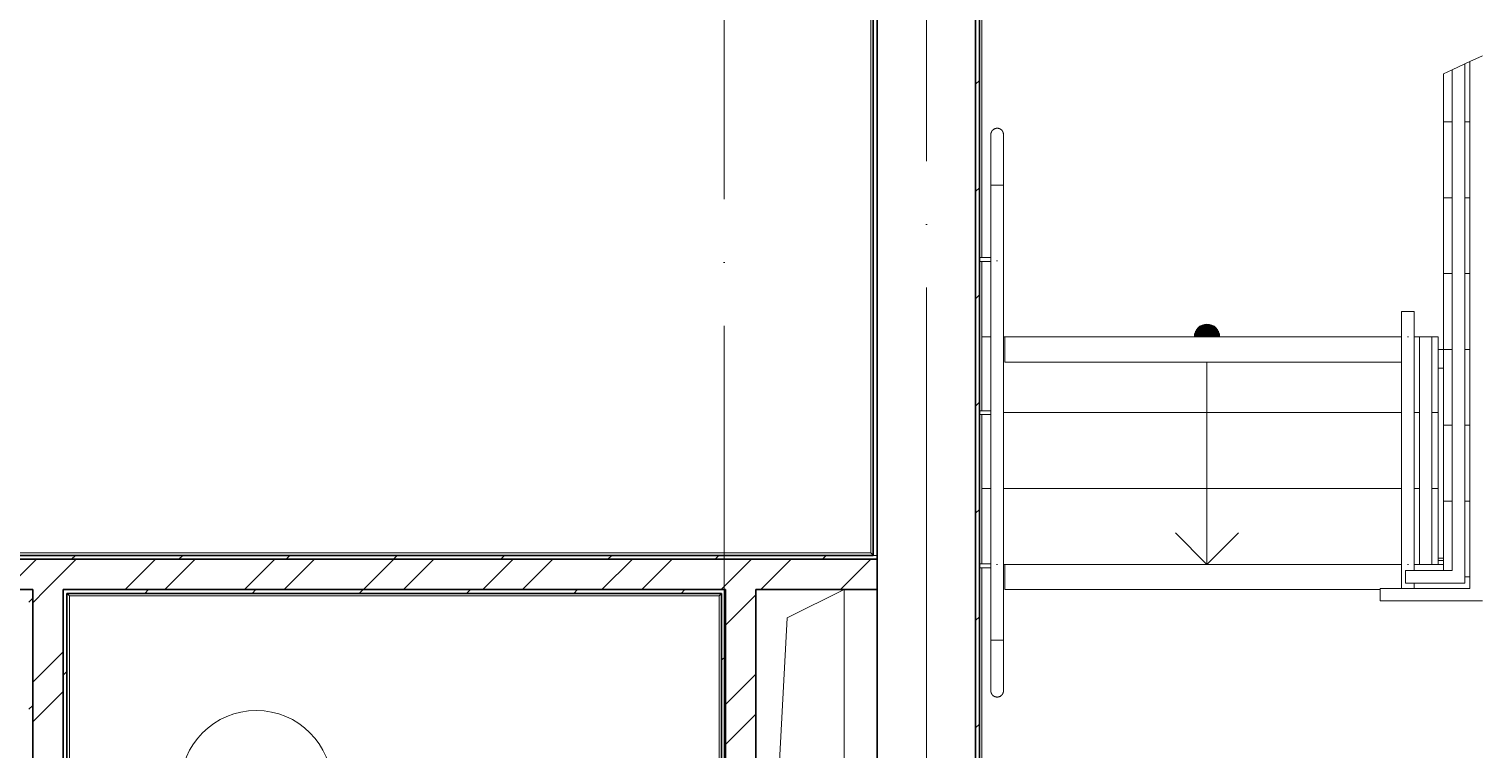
# Model space of a CAD drawing. Header units: millimetres. Extents: x -259809 to 472825, y -397243 to 31861.
# Drawn here: x -25406 to -19685, y -362158 to -359309 of the extents above; entities that cross this region are included whole.
import ezdxf

# ---------------------------------------------------------------- set-up
doc = ezdxf.new("R2010")
doc.units = ezdxf.units.MM
doc.linetypes.add('ADSK_Линия сетки', pattern=[25, 20, -2.5, 0, -2.5])
for name, color, linetype, lineweight in [('Лестницы', 252, 'Continuous', 9), ('лс', 5, 'Continuous', 30), ('Марки помещений', 252, 'Continuous', 20), ('Ограждение', 252, 'Continuous', 9), ('Оси', 252, 'Continuous', 9), ('Перекрытие', 252, 'Continuous', 18), ('Стены внутренние', 252, 'Continuous', 18), ('Стены наружные', 252, 'Continuous', 18), ('Стены штриховка', 7, 'Continuous', 9), ('Стрелки вверх', 7, 'Continuous', 18)]:
    doc.layers.add(name, color=color, linetype=linetype, lineweight=lineweight)

# ---------------------------------------------------------------- blocks, each defined once
blk = doc.blocks.new('1 этаж')
at = {"layer": 'Стрелки вверх', "true_color": 0x636466}
h = blk.add_hatch(color=251, dxfattribs=at)
edge = h.paths.add_edge_path()
edge.add_arc((-20745.8, -7840.3), 50, 90, 179.8309)
edge.add_line((-20795.8, -7840.2), (-20745.8, -7840.3))
edge.add_line((-20745.8, -7840.3), (-20745.8, -7790.3))
blk.add_hatch(color=251, dxfattribs=at).paths.add_polyline_path([(-20697.3, -7840.3), (-20700.3, -7819.5), (-20718.8, -7798.3), (-20745.8, -7790.3), (-20772.8, -7798.3), (-20791.3, -7819.5), (-20794.3, -7840.3)])
h = blk.add_hatch(color=251, dxfattribs=at)
edge = h.paths.add_edge_path()
edge.add_arc((-20745.8, -7840.3), 50, 0.1691, 90)
edge.add_line((-20745.8, -7790.3), (-20745.8, -7840.3))
edge.add_line((-20745.8, -7840.3), (-20695.8, -7840.2))
at = {"color": 251, "lineweight": 18, "true_color": 0x636466}
for p, q in [((-22407, -8951.8), (-22180.8, -8840.3)), ((-22180.8, -8840.3), (-22180.8, -11350.3)), ((-22530.8, -11350.3), (-22407, -8951.8))]:
    blk.add_line(p, q, dxfattribs=at)
at = {"layer": 'Лестницы', "color": 251, "true_color": 0x636466}
for p, q in [((-19775.8, -6784.3), (-19810.8, -6800.7)), ((-19810.8, -6990.3), (-19810.8, -6800.7)), ((-19705.8, -6751.7), (-19725.8, -6761)), ((-19810.8, -7290.3), (-19810.8, -6990.3)), ((-19810.8, -6990.3), (-19775.8, -6990.3)), ((-19810.8, -6990.3), (-19775.8, -6990.3)), ((-19725.8, -6990.3), (-19705.8, -6990.3)), ((-19725.8, -6990.3), (-19705.8, -6990.3)), ((-19810.8, -7590.3), (-19810.8, -7290.3)), ((-19810.8, -7290.3), (-19775.8, -7290.3)), ((-19810.8, -7290.3), (-19775.8, -7290.3)), ((-19725.8, -7290.3), (-19705.8, -7290.3)), ((-19725.8, -7290.3), (-19705.8, -7290.3)), ((-19810.8, -7890.3), (-19810.8, -7590.3)), ((-19810.8, -7590.3), (-19775.8, -7590.3)), ((-19810.8, -7590.3), (-19775.8, -7590.3)), ((-19725.8, -7590.3), (-19705.8, -7590.3)), ((-19725.8, -7590.3), (-19705.8, -7590.3)), ((-21600.8, -7840.3), (-21635.8, -7840.3)), ((-21600.8, -7840.3), (-21635.8, -7840.3)), ((-21545.8, -7840.3), (-21550.8, -7840.3)), ((-21545.8, -7840.3), (-21550.8, -7840.3)), ((-19905.8, -7840.3), (-19925.8, -7840.3)), ((-19905.8, -7840.3), (-19925.8, -7840.3)), ((-19830.8, -7840.3), (-19855.8, -7840.3)), ((-19830.8, -7840.3), (-19855.8, -7840.3)), ((-19830.8, -7840.3), (-19830.8, -8140.3)), ((-19810.8, -8190.3), (-19810.8, -7890.3)), ((-19810.8, -7890.3), (-19775.8, -7890.3)), ((-19810.8, -7890.3), (-19775.8, -7890.3)), ((-19725.8, -7890.3), (-19705.8, -7890.3)), ((-19725.8, -7890.3), (-19705.8, -7890.3)), ((-19975.8, -8140.3), (-21550.8, -8140.3)), ((-19975.8, -8140.3), (-21550.8, -8140.3)), ((-19905.8, -8140.3), (-19925.8, -8140.3)), ((-19905.8, -8140.3), (-19925.8, -8140.3)), ((-19830.8, -8140.3), (-19855.8, -8140.3)), ((-19830.8, -8140.3), (-19855.8, -8140.3)), ((-19830.8, -8140.3), (-19830.8, -8440.3)), ((-19810.8, -8490.3), (-19810.8, -8190.3)), ((-19810.8, -8190.3), (-19775.8, -8190.3)), ((-19810.8, -8190.3), (-19775.8, -8190.3)), ((-19725.8, -8190.3), (-19705.8, -8190.3)), ((-19725.8, -8190.3), (-19705.8, -8190.3)), ((-21600.8, -8440.3), (-21635.8, -8440.3)), ((-21600.8, -8440.3), (-21635.8, -8440.3)), ((-19975.8, -8440.3), (-21550.8, -8440.3)), ((-19975.8, -8440.3), (-21550.8, -8440.3)), ((-19905.8, -8440.3), (-19925.8, -8440.3)), ((-19905.8, -8440.3), (-19925.8, -8440.3)), ((-19830.8, -8440.3), (-19855.8, -8440.3)), ((-19830.8, -8440.3), (-19855.8, -8440.3)), ((-19830.8, -8440.3), (-19830.8, -8740.3)), ((-19810.8, -8765.3), (-19810.8, -8490.3)), ((-19810.8, -8490.3), (-19775.8, -8490.3)), ((-19810.8, -8490.3), (-19775.8, -8490.3)), ((-19725.8, -8490.3), (-19705.8, -8490.3)), ((-19725.8, -8490.3), (-19705.8, -8490.3)), ((-21545.8, -8740.3), (-21550.8, -8740.3)), ((-21545.8, -8740.3), (-21550.8, -8740.3)), ((-19905.8, -8740.3), (-19925.8, -8740.3)), ((-19905.8, -8740.3), (-19925.8, -8740.3)), ((-19830.8, -8740.3), (-19855.8, -8740.3)), ((-19830.8, -8740.3), (-19855.8, -8740.3)), ((-19810.8, -8740.3), (-19830.8, -8740.3)), ((-19725.8, -8790.3), (-19705.8, -8790.3)), ((-19725.8, -8790.3), (-19705.8, -8790.3))]:
    blk.add_line(p, q, dxfattribs=at)
at = {"layer": 'Марки помещений', "color": 251, "true_color": 0x636466}
blk.add_circle((-24506.5, -9618.3), 300, dxfattribs=at)
at = {"layer": 'Ограждение', "color": 251, "true_color": 0x636466}
for p, q in [((-21635.8, -3570.3), (-21635.8, -7527)), ((-22075.8, -8695.3), (-22075.8, -5545.3)), ((-19655.8, -6728.4), (-19705.8, -6751.7)), ((-19725.8, -6761), (-19775.8, -6784.3)), ((-19725.8, -6761), (-19775.8, -6784.3)), ((-19775.8, -8765.3), (-19775.8, -6784.3)), ((-19725.8, -8815.3), (-19725.8, -6761)), ((-19705.8, -8790.3), (-19705.8, -6751.7)), ((-21600.8, -7240.3), (-21600.8, -7540.8)), ((-21550.8, -7240.3), (-21600.8, -7240.3)), ((-21600.8, -7240.3), (-21600.8, -7540.3)), ((-21573.5, -7240.3), (-21578.1, -7240.3)), ((-21578.1, -7240.3), (-21575.8, -7240.3)), ((-21575.8, -7240.3), (-21573.5, -7240.3)), ((-21550.8, -7540.8), (-21550.8, -7240.3)), ((-21550.8, -7240.3), (-21550.8, -7540.3)), ((-21600.8, -7526.8), (-21645.8, -7526.8)), ((-21645.8, -7541.8), (-21600.8, -7541.8)), ((-21635.8, -7541.5), (-21635.8, -8133.1)), ((-21600.8, -7540.3), (-21600.8, -8740.3)), ((-21600.8, -7547.1), (-21600.8, -8747.1)), ((-21550.8, -7540.3), (-21550.8, -8740.3)), ((-21550.8, -8747.1), (-21550.8, -7547.1)), ((-19975.8, -7740.3), (-19975.8, -7840.8)), ((-19925.8, -7740.3), (-19975.8, -7740.3)), ((-19975.8, -7740.3), (-19975.8, -7840.3)), ((-19948.5, -7740.3), (-19953.1, -7740.3)), ((-19925.8, -7840.8), (-19925.8, -7740.3)), ((-19925.8, -7740.3), (-19925.8, -7840.3)), ((-19975.8, -7840.3), (-19975.8, -8740.3)), ((-19975.8, -7847.1), (-19975.8, -8747.1)), ((-19925.8, -7840.3), (-19925.8, -8740.3)), ((-19925.8, -8747.1), (-19925.8, -7847.1)), ((-19905.8, -7840.3), (-19855.8, -7840.3)), ((-19905.8, -7840.3), (-19905.8, -8740.3)), ((-19855.8, -7840.3), (-19855.8, -8740.3)), ((-21600.8, -8132.8), (-21645.8, -8132.8)), ((-21645.8, -8147.8), (-21600.8, -8147.8)), ((-21635.8, -8147.6), (-21635.8, -8739.1)), ((-27525.8, -8695.3), (-22075.8, -8695.3)), ((-22065.8, -8705.3), (-22075.8, -8695.3)), ((-21600.8, -8738.9), (-21645.8, -8738.9)), ((-21600.8, -8740.3), (-21600.8, -9040.3)), ((-21600.8, -8747.1), (-21600.8, -9040.3)), ((-21550.8, -8740.3), (-21550.8, -9040.3)), ((-21550.8, -9040.3), (-21550.8, -8747.1)), ((-19975.8, -8740.3), (-19975.8, -8835.3)), ((-19975.8, -8747.1), (-19975.8, -8835.3)), ((-19925.8, -8740.3), (-19925.8, -8765.3)), ((-19925.8, -8765.3), (-19925.8, -8747.1)), ((-19855.8, -8740.3), (-19905.8, -8740.3)), ((-19810.8, -8715.3), (-19830.8, -8715.3)), ((-19830.8, -8725.3), (-19810.8, -8725.3)), ((-21645.8, -8753.9), (-21600.8, -8753.9)), ((-21635.8, -8753.6), (-21635.8, -10715.3)), ((-19960.8, -8765.3), (-19775.8, -8765.3)), ((-19960.8, -8815.3), (-19960.8, -8765.3)), ((-19705.8, -8835.3), (-19705.8, -8790.3)), ((-25255.8, -8855.3), (-25245.8, -8865.3)), ((-25245.8, -8865.3), (-22675.8, -8865.3)), ((-25245.8, -11325.3), (-25245.8, -8865.3)), ((-22675.8, -8865.3), (-22665.8, -8855.3)), ((-22675.8, -8865.3), (-22675.8, -11325.3)), ((-20060.8, -8835.3), (-20060.8, -8885.3)), ((-20060.8, -8835.3), (-19705.8, -8835.3)), ((-19960.8, -8815.3), (-19725.8, -8815.3)), ((-19925.8, -8835.3), (-19925.8, -8815.3)), ((-19925.8, -8815.3), (-19925.8, -8835.3)), ((-20060.8, -8885.3), (-19655.8, -8885.3)), ((-21550.8, -9040.3), (-21600.8, -9040.3)), ((-21578.1, -9040.3), (-21573.5, -9040.3)), ((-21575.8, -9040.3), (-21578.1, -9040.3)), ((-21573.5, -9040.3), (-21575.8, -9040.3))]:
    blk.add_line(p, q, dxfattribs=at)
at = {"layer": 'Ограждение', "color": 251, "true_color": 0x636466, "flags": 128}
for points in [[(-21600.8, -7040.3), (-21600.8, -7039.3), (-21600.7, -7038.3), (-21600.6, -7037.3), (-21600.5, -7036.3), (-21600.3, -7035.3), (-21600.1, -7034.4), (-21599.8, -7033.4), (-21599.5, -7032.4), (-21599.2, -7031.5), (-21598.8, -7030.6), (-21598.4, -7029.7), (-21598, -7028.8), (-21597.5, -7027.9), (-21597, -7027), (-21596.4, -7026.2), (-21595.9, -7025.4), (-21595.2, -7024.6), (-21594.6, -7023.8), (-21593.9, -7023.1), (-21593.2, -7022.4), (-21592.5, -7021.7), (-21591.7, -7021), (-21590.9, -7020.4), (-21590.1, -7019.8), (-21589.3, -7019.3), (-21588.5, -7018.8), (-21587.6, -7018.3), (-21586.7, -7017.8), (-21585.8, -7017.4), (-21584.9, -7017), (-21583.9, -7016.7), (-21583, -7016.4), (-21582, -7016.1), (-21581, -7015.9), (-21580.1, -7015.7), (-21579.1, -7015.5), (-21578.1, -7015.4), (-21577.1, -7015.3), (-21576.1, -7015.3), (-21575.8, -7015.3)], [(-21575.8, -7015.3), (-21574.8, -7015.3), (-21573.8, -7015.4), (-21572.8, -7015.5), (-21571.8, -7015.6), (-21570.8, -7015.8), (-21569.9, -7016), (-21568.9, -7016.3), (-21567.9, -7016.6), (-21567, -7016.9), (-21566.1, -7017.3), (-21565.2, -7017.7), (-21564.3, -7018.1), (-21563.4, -7018.6), (-21562.5, -7019.1), (-21561.7, -7019.7), (-21560.9, -7020.3), (-21560.1, -7020.9), (-21559.3, -7021.5), (-21558.6, -7022.2), (-21557.9, -7022.9), (-21557.2, -7023.6), (-21556.5, -7024.4), (-21555.9, -7025.2), (-21555.3, -7026), (-21554.8, -7026.8), (-21554.2, -7027.7), (-21553.8, -7028.5), (-21553.3, -7029.4), (-21552.9, -7030.3), (-21552.5, -7031.3), (-21552.2, -7032.2), (-21551.9, -7033.1), (-21551.6, -7034.1), (-21551.4, -7035.1), (-21551.2, -7036.1), (-21551, -7037.1), (-21550.9, -7038), (-21550.8, -7039), (-21550.8, -7040), (-21550.8, -7040.3)], [(-21600.8, -7240.3), (-21600.8, -7232.3), (-21600.8, -7224.3), (-21600.8, -7216.4), (-21600.8, -7208.4), (-21600.8, -7200.6), (-21600.8, -7192.8), (-21600.8, -7185), (-21600.8, -7177.4), (-21600.8, -7169.9), (-21600.8, -7162.4), (-21600.8, -7155.1), (-21600.8, -7148), (-21600.8, -7140.9), (-21600.8, -7134.1), (-21600.8, -7127.4), (-21600.8, -7120.9), (-21600.8, -7114.6), (-21600.8, -7108.4), (-21600.8, -7102.5), (-21600.8, -7096.8), (-21600.8, -7091.4), (-21600.8, -7086.2), (-21600.8, -7081.2), (-21600.8, -7076.5), (-21600.8, -7072), (-21600.8, -7067.8), (-21600.8, -7063.9), (-21600.8, -7060.3), (-21600.8, -7057), (-21600.8, -7053.9), (-21600.8, -7051.2), (-21600.8, -7048.7), (-21600.8, -7046.6), (-21600.8, -7044.7), (-21600.8, -7043.2), (-21600.8, -7042), (-21600.8, -7041.1), (-21600.8, -7040.6), (-21600.8, -7040.3), (-21600.8, -7040.3)], [(-21600.8, -7040.3), (-21600.8, -7040.5), (-21600.8, -7041), (-21600.8, -7041.8), (-21600.8, -7042.9), (-21600.8, -7044.3), (-21600.8, -7046), (-21600.8, -7048.1), (-21600.8, -7050.5), (-21600.8, -7053.1), (-21600.8, -7056.1), (-21600.8, -7059.4), (-21600.8, -7062.9), (-21600.8, -7066.7), (-21600.8, -7070.9), (-21600.8, -7075.2), (-21600.8, -7079.9), (-21600.8, -7084.8), (-21600.8, -7090), (-21600.8, -7095.3), (-21600.8, -7101), (-21600.8, -7106.8), (-21600.8, -7112.9), (-21600.8, -7119.1), (-21600.8, -7125.6), (-21600.8, -7132.3), (-21600.8, -7139.1), (-21600.8, -7146), (-21600.8, -7153.2), (-21600.8, -7160.4), (-21600.8, -7167.8), (-21600.8, -7175.4), (-21600.8, -7183), (-21600.8, -7190.7), (-21600.8, -7198.5), (-21600.8, -7206.3), (-21600.8, -7214.2), (-21600.8, -7222.2), (-21600.8, -7230.2), (-21600.8, -7238.2), (-21600.8, -7240.3)], [(-21550.8, -7240.3), (-21550.8, -7232.3), (-21550.8, -7224.3), (-21550.8, -7216.4), (-21550.8, -7208.4), (-21550.8, -7200.6), (-21550.8, -7192.8), (-21550.8, -7185), (-21550.8, -7177.4), (-21550.8, -7169.9), (-21550.8, -7162.4), (-21550.8, -7155.1), (-21550.8, -7148), (-21550.8, -7140.9), (-21550.8, -7134.1), (-21550.8, -7127.4), (-21550.8, -7120.9), (-21550.8, -7114.6), (-21550.8, -7108.4), (-21550.8, -7102.5), (-21550.8, -7096.8), (-21550.8, -7091.4), (-21550.8, -7086.2), (-21550.8, -7081.2), (-21550.8, -7076.5), (-21550.8, -7072), (-21550.8, -7067.8), (-21550.8, -7063.9), (-21550.8, -7060.3), (-21550.8, -7057), (-21550.8, -7053.9), (-21550.8, -7051.2), (-21550.8, -7048.7), (-21550.8, -7046.6), (-21550.8, -7044.7), (-21550.8, -7043.2), (-21550.8, -7042), (-21550.8, -7041.1), (-21550.8, -7040.6), (-21550.8, -7040.3), (-21550.8, -7040.3)], [(-21550.8, -7040.3), (-21550.8, -7040.5), (-21550.8, -7041), (-21550.8, -7041.8), (-21550.8, -7042.9), (-21550.8, -7044.3), (-21550.8, -7046), (-21550.8, -7048.1), (-21550.8, -7050.5), (-21550.8, -7053.1), (-21550.8, -7056.1), (-21550.8, -7059.4), (-21550.8, -7062.9), (-21550.8, -7066.7), (-21550.8, -7070.9), (-21550.8, -7075.2), (-21550.8, -7079.9), (-21550.8, -7084.8), (-21550.8, -7090), (-21550.8, -7095.3), (-21550.8, -7101), (-21550.8, -7106.8), (-21550.8, -7112.9), (-21550.8, -7119.1), (-21550.8, -7125.6), (-21550.8, -7132.3), (-21550.8, -7139.1), (-21550.8, -7146), (-21550.8, -7153.2), (-21550.8, -7160.4), (-21550.8, -7167.8), (-21550.8, -7175.4), (-21550.8, -7183), (-21550.8, -7190.7), (-21550.8, -7198.5), (-21550.8, -7206.3), (-21550.8, -7214.2), (-21550.8, -7222.2), (-21550.8, -7230.2), (-21550.8, -7238.2), (-21550.8, -7240.3)], [(-21600.8, -9040.3), (-21600.8, -9048.3), (-21600.8, -9056.3), (-21600.8, -9064.3), (-21600.8, -9072.2), (-21600.8, -9080), (-21600.8, -9087.9), (-21600.8, -9095.6), (-21600.8, -9103.2), (-21600.8, -9110.8), (-21600.8, -9118.2), (-21600.8, -9125.5), (-21600.8, -9132.7), (-21600.8, -9139.7), (-21600.8, -9146.6), (-21600.8, -9153.2), (-21600.8, -9159.8), (-21600.8, -9166.1), (-21600.8, -9172.2), (-21600.8, -9178.1), (-21600.8, -9183.8), (-21600.8, -9189.2), (-21600.8, -9194.5), (-21600.8, -9199.4), (-21600.8, -9204.2), (-21600.8, -9208.6), (-21600.8, -9212.8), (-21600.8, -9216.7), (-21600.8, -9220.3), (-21600.8, -9223.7), (-21600.8, -9226.7), (-21600.8, -9229.5), (-21600.8, -9231.9), (-21600.8, -9234.1), (-21600.8, -9235.9), (-21600.8, -9237.4), (-21600.8, -9238.6), (-21600.8, -9239.5), (-21600.8, -9240.1), (-21600.8, -9240.3), (-21600.8, -9240.3)], [(-21600.8, -9240.3), (-21600.8, -9240.2), (-21600.8, -9239.7), (-21600.8, -9238.9), (-21600.8, -9237.8), (-21600.8, -9236.3), (-21600.8, -9234.6), (-21600.8, -9232.5), (-21600.8, -9230.2), (-21600.8, -9227.5), (-21600.8, -9224.5), (-21600.8, -9221.3), (-21600.8, -9217.7), (-21600.8, -9213.9), (-21600.8, -9209.8), (-21600.8, -9205.4), (-21600.8, -9200.7), (-21600.8, -9195.8), (-21600.8, -9190.7), (-21600.8, -9185.3), (-21600.8, -9179.7), (-21600.8, -9173.8), (-21600.8, -9167.7), (-21600.8, -9161.5), (-21600.8, -9155), (-21600.8, -9148.4), (-21600.8, -9141.6), (-21600.8, -9134.6), (-21600.8, -9127.4), (-21600.8, -9120.2), (-21600.8, -9112.8), (-21600.8, -9105.3), (-21600.8, -9097.7), (-21600.8, -9089.9), (-21600.8, -9082.2), (-21600.8, -9074.3), (-21600.8, -9066.4), (-21600.8, -9058.4), (-21600.8, -9050.5), (-21600.8, -9042.5), (-21600.8, -9040.3)], [(-21550.8, -9040.3), (-21550.8, -9048.3), (-21550.8, -9056.3), (-21550.8, -9064.3), (-21550.8, -9072.2), (-21550.8, -9080), (-21550.8, -9087.9), (-21550.8, -9095.6), (-21550.8, -9103.2), (-21550.8, -9110.8), (-21550.8, -9118.2), (-21550.8, -9125.5), (-21550.8, -9132.7), (-21550.8, -9139.7), (-21550.8, -9146.6), (-21550.8, -9153.2), (-21550.8, -9159.8), (-21550.8, -9166.1), (-21550.8, -9172.2), (-21550.8, -9178.1), (-21550.8, -9183.8), (-21550.8, -9189.2), (-21550.8, -9194.5), (-21550.8, -9199.4), (-21550.8, -9204.2), (-21550.8, -9208.6), (-21550.8, -9212.8), (-21550.8, -9216.7), (-21550.8, -9220.3), (-21550.8, -9223.7), (-21550.8, -9226.7), (-21550.8, -9229.5), (-21550.8, -9231.9), (-21550.8, -9234.1), (-21550.8, -9235.9), (-21550.8, -9237.4), (-21550.8, -9238.6), (-21550.8, -9239.5), (-21550.8, -9240.1), (-21550.8, -9240.3), (-21550.8, -9240.3)], [(-21550.8, -9240.3), (-21550.8, -9240.2), (-21550.8, -9239.7), (-21550.8, -9238.9), (-21550.8, -9237.8), (-21550.8, -9236.3), (-21550.8, -9234.6), (-21550.8, -9232.5), (-21550.8, -9230.2), (-21550.8, -9227.5), (-21550.8, -9224.5), (-21550.8, -9221.3), (-21550.8, -9217.7), (-21550.8, -9213.9), (-21550.8, -9209.8), (-21550.8, -9205.4), (-21550.8, -9200.7), (-21550.8, -9195.8), (-21550.8, -9190.7), (-21550.8, -9185.3), (-21550.8, -9179.7), (-21550.8, -9173.8), (-21550.8, -9167.7), (-21550.8, -9161.5), (-21550.8, -9155), (-21550.8, -9148.4), (-21550.8, -9141.6), (-21550.8, -9134.6), (-21550.8, -9127.4), (-21550.8, -9120.2), (-21550.8, -9112.8), (-21550.8, -9105.3), (-21550.8, -9097.7), (-21550.8, -9089.9), (-21550.8, -9082.2), (-21550.8, -9074.3), (-21550.8, -9066.4), (-21550.8, -9058.4), (-21550.8, -9050.5), (-21550.8, -9042.5), (-21550.8, -9040.3)], [(-21575.8, -9265.3), (-21576.8, -9265.3), (-21577.8, -9265.2), (-21578.8, -9265.1), (-21579.8, -9265), (-21580.8, -9264.8), (-21581.7, -9264.6), (-21582.7, -9264.3), (-21583.7, -9264), (-21584.6, -9263.7), (-21585.5, -9263.3), (-21586.5, -9262.9), (-21587.3, -9262.5), (-21588.2, -9262), (-21589.1, -9261.5), (-21589.9, -9260.9), (-21590.7, -9260.4), (-21591.5, -9259.8), (-21592.3, -9259.1), (-21593, -9258.4), (-21593.7, -9257.7), (-21594.4, -9257), (-21595.1, -9256.2), (-21595.7, -9255.5), (-21596.3, -9254.7), (-21596.8, -9253.8), (-21597.4, -9253), (-21597.9, -9252.1), (-21598.3, -9251.2), (-21598.7, -9250.3), (-21599.1, -9249.4), (-21599.4, -9248.4), (-21599.8, -9247.5), (-21600, -9246.5), (-21600.2, -9245.5), (-21600.4, -9244.6), (-21600.6, -9243.6), (-21600.7, -9242.6), (-21600.8, -9241.6), (-21600.8, -9240.6), (-21600.8, -9240.3)], [(-21550.8, -9240.3), (-21550.8, -9241.3), (-21550.9, -9242.3), (-21551, -9243.3), (-21551.1, -9244.3), (-21551.3, -9245.3), (-21551.5, -9246.3), (-21551.8, -9247.2), (-21552.1, -9248.2), (-21552.4, -9249.1), (-21552.8, -9250), (-21553.2, -9251), (-21553.6, -9251.9), (-21554.1, -9252.7), (-21554.6, -9253.6), (-21555.2, -9254.4), (-21555.7, -9255.2), (-21556.4, -9256), (-21557, -9256.8), (-21557.7, -9257.5), (-21558.4, -9258.2), (-21559.1, -9258.9), (-21559.9, -9259.6), (-21560.7, -9260.2), (-21561.5, -9260.8), (-21562.3, -9261.3), (-21563.1, -9261.9), (-21564, -9262.4), (-21564.9, -9262.8), (-21565.8, -9263.2), (-21566.7, -9263.6), (-21567.7, -9264), (-21568.6, -9264.3), (-21569.6, -9264.5), (-21570.6, -9264.8), (-21571.6, -9264.9), (-21572.5, -9265.1), (-21573.5, -9265.2), (-21574.5, -9265.3), (-21575.5, -9265.3), (-21575.8, -9265.3)]]:
    blk.add_lwpolyline(points, dxfattribs=at)
at = {"layer": 'Ограждение', "color": 251, "true_color": 0x636466}
for points in [[(-21573.8, -7540.3), (-21574.5, -7540.3), (-21575.8, -7540.3), (-21577.1, -7540.3), (-21577.8, -7540.3)], [(-19948.8, -7840.3), (-19949.5, -7840.3), (-19950.8, -7840.3), (-19952.1, -7840.3), (-19952.8, -7840.3)], [(-21577.8, -8740.3), (-21577.1, -8740.3), (-21575.8, -8740.3), (-21574.5, -8740.3), (-21573.8, -8740.3)], [(-19952.8, -8740.3), (-19952.1, -8740.3), (-19950.8, -8740.3), (-19949.5, -8740.3), (-19948.8, -8740.3)]]:
    blk.add_open_spline(points, degree=3, dxfattribs=at)
at = {"layer": 'Оси', "color": 251, "linetype": 'ADSK_Линия сетки', "ltscale": 100, "true_color": 0x636466}
for p, q in [((-22655.8, 32205.3), (-22655.8, -32501.4)), ((-21855.8, -2645.3), (-21855.8, -33771.4))]:
    blk.add_line(p, q, dxfattribs=at)
at = {"layer": 'Перекрытие', "color": 251, "ltscale": 100, "true_color": 0x636466}
for p, q in [((-19975.8, -7840.3), (-21545.8, -7840.3)), ((-21545.8, -7840.3), (-21545.8, -7940.3)), ((-19830.8, -7890.3), (-19810.8, -7890.3)), ((-21545.8, -7940.3), (-19975.8, -7940.3)), ((-19830.8, -7964.9), (-19810.8, -7964.9)), ((-19975.8, -8740.3), (-21545.8, -8740.3)), ((-21545.8, -8740.3), (-21545.8, -8840.3)), ((-21545.8, -8840.3), (-20060.8, -8840.3))]:
    blk.add_line(p, q, dxfattribs=at)
at = {"layer": 'Стены внутренние', "color": 251, "lineweight": 30, "true_color": 0x636466}
blk.add_line((-22050.8, -8840.3), (-22050.8, -11350.3), dxfattribs=at)
at = {"layer": 'Стены наружные', "color": 251, "lineweight": 30, "true_color": 0x636466}
for p, q in [((-21660.8, -3545.3), (-21660.8, -10860.3)), ((-21645.8, -10725.3), (-21645.8, -3560.3)), ((-22050.8, -8840.3), (-22050.8, -5445.3)), ((-22065.8, -5525.3), (-22065.8, -8705.3)), ((-22065.8, -8705.3), (-27515.8, -8705.3)), ((-22050.8, -8720.3), (-27500.8, -8720.3)), ((-27380.8, -8840.3), (-25390.8, -8840.3)), ((-25390.8, -8840.3), (-25390.8, -11350.3)), ((-25270.8, -8840.3), (-22650.8, -8840.3)), ((-25270.8, -11350.3), (-25270.8, -8840.3)), ((-25255.8, -8855.3), (-22665.8, -8855.3)), ((-25255.8, -11335.3), (-25255.8, -8855.3)), ((-22665.8, -8855.3), (-22665.8, -11335.3)), ((-22650.8, -8840.3), (-22650.8, -11350.3)), ((-22530.8, -8840.3), (-22050.8, -8840.3)), ((-22530.8, -11350.3), (-22530.8, -8840.3))]:
    blk.add_line(p, q, dxfattribs=at)
at = {"layer": 'Стены наружные', "color": 251, "linetype": 'Continuous', "lineweight": 9, "true_color": 0x636466}
for p, q in [((-21660.8, -6841.4), (-21645.8, -6826.4)), ((-21660.8, -7265.7), (-21645.8, -7250.7)), ((-21660.8, -7689.9), (-21645.8, -7674.9)), ((-21660.8, -8114.2), (-21645.8, -8099.2)), ((-21660.8, -8538.4), (-21645.8, -8523.4)), ((-25496.3, -8840.3), (-25376.3, -8720.3)), ((-25339.1, -8840.3), (-25219.1, -8720.3)), ((-25236.8, -8720.3), (-25221.8, -8705.3)), ((-25024.8, -8840.3), (-24904.8, -8720.3)), ((-24867.6, -8840.3), (-24747.6, -8720.3)), ((-24812.5, -8720.3), (-24797.5, -8705.3)), ((-24553.3, -8840.3), (-24433.3, -8720.3)), ((-24396.2, -8840.3), (-24276.2, -8720.3)), ((-24388.3, -8720.3), (-24373.3, -8705.3)), ((-24081.9, -8840.3), (-23961.9, -8720.3)), ((-23964, -8720.3), (-23949, -8705.3)), ((-23924.7, -8840.3), (-23804.7, -8720.3)), ((-23610.4, -8840.3), (-23490.4, -8720.3)), ((-23539.7, -8720.3), (-23524.7, -8705.3)), ((-23453.3, -8840.3), (-23333.3, -8720.3)), ((-23138.9, -8840.3), (-23018.9, -8720.3)), ((-23115.5, -8720.3), (-23100.5, -8705.3)), ((-22981.8, -8840.3), (-22861.8, -8720.3)), ((-22691.2, -8720.3), (-22676.2, -8705.3)), ((-22667.5, -8840.3), (-22547.5, -8720.3)), ((-22510.3, -8840.3), (-22390.3, -8720.3)), ((-22266.9, -8720.3), (-22251.9, -8705.3)), ((-22196, -8840.3), (-22076, -8720.3)), ((-25390.8, -8892), (-25339.1, -8840.3)), ((-24947.5, -8855.3), (-24932.5, -8840.3)), ((-24523.3, -8855.3), (-24508.3, -8840.3)), ((-24099, -8855.3), (-24084, -8840.3)), ((-23674.7, -8855.3), (-23659.7, -8840.3)), ((-23250.5, -8855.3), (-23235.5, -8840.3)), ((-22826.2, -8855.3), (-22811.2, -8840.3)), ((-22650.8, -8980.8), (-22530.8, -8860.8)), ((-25405.8, -8889.3), (-25390.8, -8874.3)), ((-21660.8, -8962.7), (-21645.8, -8947.7)), ((-25390.8, -9206.3), (-25270.8, -9086.3)), ((-22665.8, -9119.2), (-22650.8, -9104.2)), ((-25270.8, -9178.6), (-25255.8, -9163.6)), ((-22650.8, -9295.1), (-22530.8, -9175.1)), ((-25390.8, -9363.5), (-25270.8, -9243.5)), ((-25405.8, -9313.6), (-25390.8, -9298.6)), ((-22650.8, -9452.3), (-22530.8, -9332.3)), ((-21660.8, -9387), (-21645.8, -9372))]:
    blk.add_line(p, q, dxfattribs=at)
at = {"layer": 'Стены штриховка', "color": 251, "true_color": 0x636466}
blk.add_line((-22065.8, -8705.3), (-22050.8, -8705.3), dxfattribs=at)
at = {"layer": 'Стрелки вверх', "color": 251, "true_color": 0x636466}
for p, q in [((-20791.3, -7819.5), (-20794.3, -7840.3)), ((-20772.8, -7798.3), (-20791.3, -7819.5)), ((-20745.8, -7790.3), (-20772.8, -7798.3)), ((-20718.8, -7798.3), (-20745.8, -7790.3)), ((-20745.8, -7840.3), (-20745.8, -7790.3)), ((-20745.8, -7790.3), (-20745.8, -7840.3)), ((-20700.3, -7819.5), (-20718.8, -7798.3)), ((-20697.3, -7840.3), (-20700.3, -7819.5)), ((-20795.8, -7840.2), (-20745.8, -7840.3)), ((-20794.3, -7840.3), (-20697.3, -7840.3)), ((-20745.8, -7840.3), (-20695.8, -7840.2)), ((-20745.8, -7940.3), (-20745.8, -8140.3)), ((-20745.8, -8140.3), (-20745.8, -8440.3)), ((-20745.8, -8440.3), (-20745.8, -8740.3)), ((-20745.8, -8740.3), (-20870.8, -8615.3)), ((-20745.8, -8740.3), (-20620.8, -8615.3))]:
    blk.add_line(p, q, dxfattribs=at)
for start, end in [(90, 179.8309), (0.1691, 90)]:
    blk.add_arc((-20745.8, -7840.3), 50, start, end, dxfattribs=at)

msp = doc.modelspace()

# ---------------------------------------------------------------- hatches: boundary and pattern name
at = {"layer": 'лс', "lineweight": 5}
h = msp.add_hatch(dxfattribs=at)
h.set_pattern_fill('ANSI31', color=4, scale=100)
h.set_pattern_definition([(45, (7e-12, 55557.13), (-224.5064, 224.5064), [])])
h.paths.add_polyline_path([(-29281.7, -366334.3), (-4405.2, -366334.3), (-4405.2, -364593), (-5981.9, -364593), (-5981.9, -364588.7), (-8829.6, -364588.7), (-8829.6, -364591.6), (-30595.5, -364591.6), (-30595.5, -358232.4), (-32731.9, -358232.4), (-32731.9, -364572.7), (-40514.3, -364572.7), (-40514.3, -366445.8), (-39730, -366445.8), (-39730, -369715.4), (-34251.2, -369715.4), (-34251.2, -372621.1), (-29281.7, -372621.1)])
edge = h.paths.add_edge_path(flags=16)
edge.add_ellipse((-39267.7, -365126.6), major_axis=(911.9, 0), ratio=0.29514, start_angle=0, end_angle=360)
h.paths.add_polyline_path([(-39746.2, -365398.8), (-38817.6, -365398.8), (-38817.6, -364890.3), (-39746.2, -364890.3)], flags=16)

# ---------------------------------------------------------------- block references
msp.add_blockref('1 этаж', (0, -352686.9))

doc.saveas('drawing.dxf')
